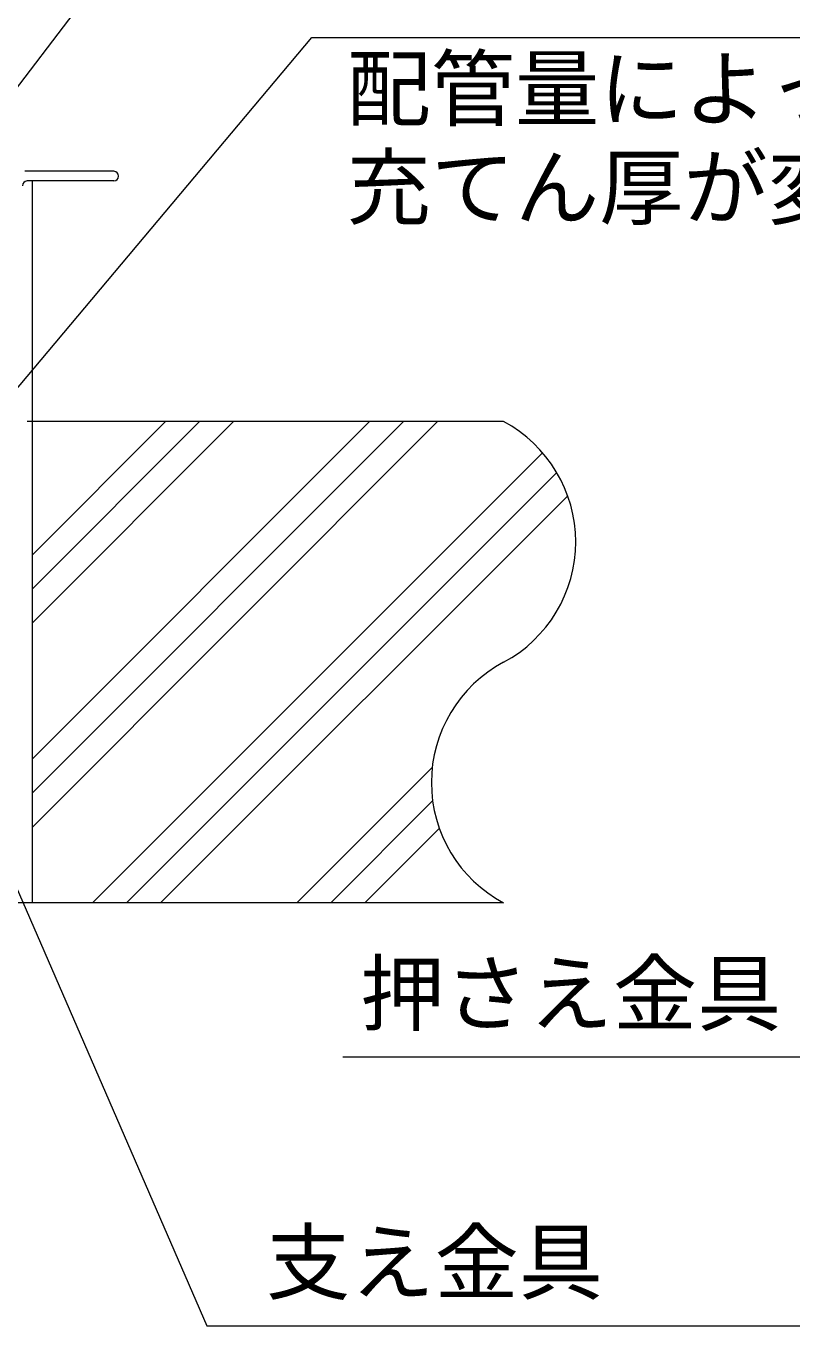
# Model space of a CAD drawing. Extents: x 443 to 1217, y -1921 to -677.
# Drawn here: x 713.3 to 744.3, y -1167.8 to -1115.2 of the extents above; entities that cross this region are included whole.
import ezdxf
from ezdxf.enums import TextEntityAlignment as Align

# ---------------------------------------------------------------- set-up
doc = ezdxf.new("R2010")
doc.units = 0
doc.header["$MEASUREMENT"] = 0
doc.layers.get('0').update_dxf_attribs({"linetype": 'CONTINUOUS'})
for name, color, linetype in [('10', 7, 'CONTINUOUS'), ('2', 2, 'CONTINUOUS'), ('3', 8, 'CONTINUOUS')]:
    doc.layers.add(name, color=color, linetype=linetype)
doc.styles.add('ｽﾀｲﾙ2', font='MS PGothic.ttf')

msp = doc.modelspace()

# ---------------------------------------------------------------- linework, layer by layer
at = {"color": 7, "linetype": 'Continuous'}
for p, q in [((710.025, -1121.503), (724.815, -1102.127)), ((709.259, -1134.245), (724.838, -1115.698)), ((724.838, -1115.698), (771.306, -1115.698)), ((708.917, -1140.982), (720.586, -1167.844)), ((744.892, -1156.969), (726.099, -1156.969)), ((720.586, -1167.844), (754.189, -1167.844))]:
    msp.add_line(p, q, dxfattribs=at)
at = {"layer": '2', "color": 2, "linetype": 'Continuous'}
for p, q in [((713.513, -1121.503), (713.513, -1150.721)), ((732.602, -1131.242), (713.318, -1131.242)), ((732.602, -1150.721), (707.316, -1150.721))]:
    msp.add_line(p, q, dxfattribs=at)
at = {"layer": '2', "color": 8, "linetype": 'Continuous'}
for p, q in [((713.513, -1136.644), (718.915, -1131.242)), ((713.513, -1138.022), (720.292, -1131.242)), ((713.513, -1139.399), (721.669, -1131.242)), ((713.513, -1144.908), (727.179, -1131.242)), ((713.513, -1146.286), (728.556, -1131.242)), ((713.513, -1147.663), (729.933, -1131.242)), ((734.181, -1132.504), (715.964, -1150.721)), ((734.757, -1133.306), (717.341, -1150.721)), ((735.197, -1134.243), (718.719, -1150.721)), ((729.714, -1145.235), (724.228, -1150.721)), ((729.73, -1146.596), (725.606, -1150.721)), ((730, -1147.704), (726.983, -1150.721))]:
    msp.add_line(p, q, dxfattribs=at)
at = {"layer": '2', "color": 2, "linetype": 'Continuous'}
for centre, start, end in [((730.004, -1136.112), 298.0725, 61.9275), ((735.199, -1145.851), 118.0725, 241.9275)]:
    msp.add_arc(centre, 5.519, start, end, dxfattribs=at)
at = {"layer": '3', "color": 3, "linetype": 'Continuous'}
for p, q in [((716.824, -1121.113), (713.22, -1121.113)), ((716.824, -1121.503), (713.318, -1121.503))]:
    msp.add_line(p, q, dxfattribs=at)
for centre, start, end in [((716.824, -1121.308), 270.005, 88.9265), ((713.318, -1121.698), 90, 180)]:
    msp.add_arc(centre, 0.195, start, end, dxfattribs=at)

# ---------------------------------------------------------------- texts
at = {"layer": '10', "linetype": 'Continuous', "style": 'ｽﾀｲﾙ2'}
for tag, p in [('配管量によって耐火パックの', (726.246, -1119.762)), ('充てん厚が変わります。', (726.246, -1123.758)), ('押さえ金具', (726.798, -1156.385)), ('支え金具', (722.987, -1167.26))]:
    msp.add_attdef(tag, text='', height=2.5, dxfattribs=at).set_placement(p, align=Align.BOTTOM_LEFT)

doc.saveas('drawing.dxf')
